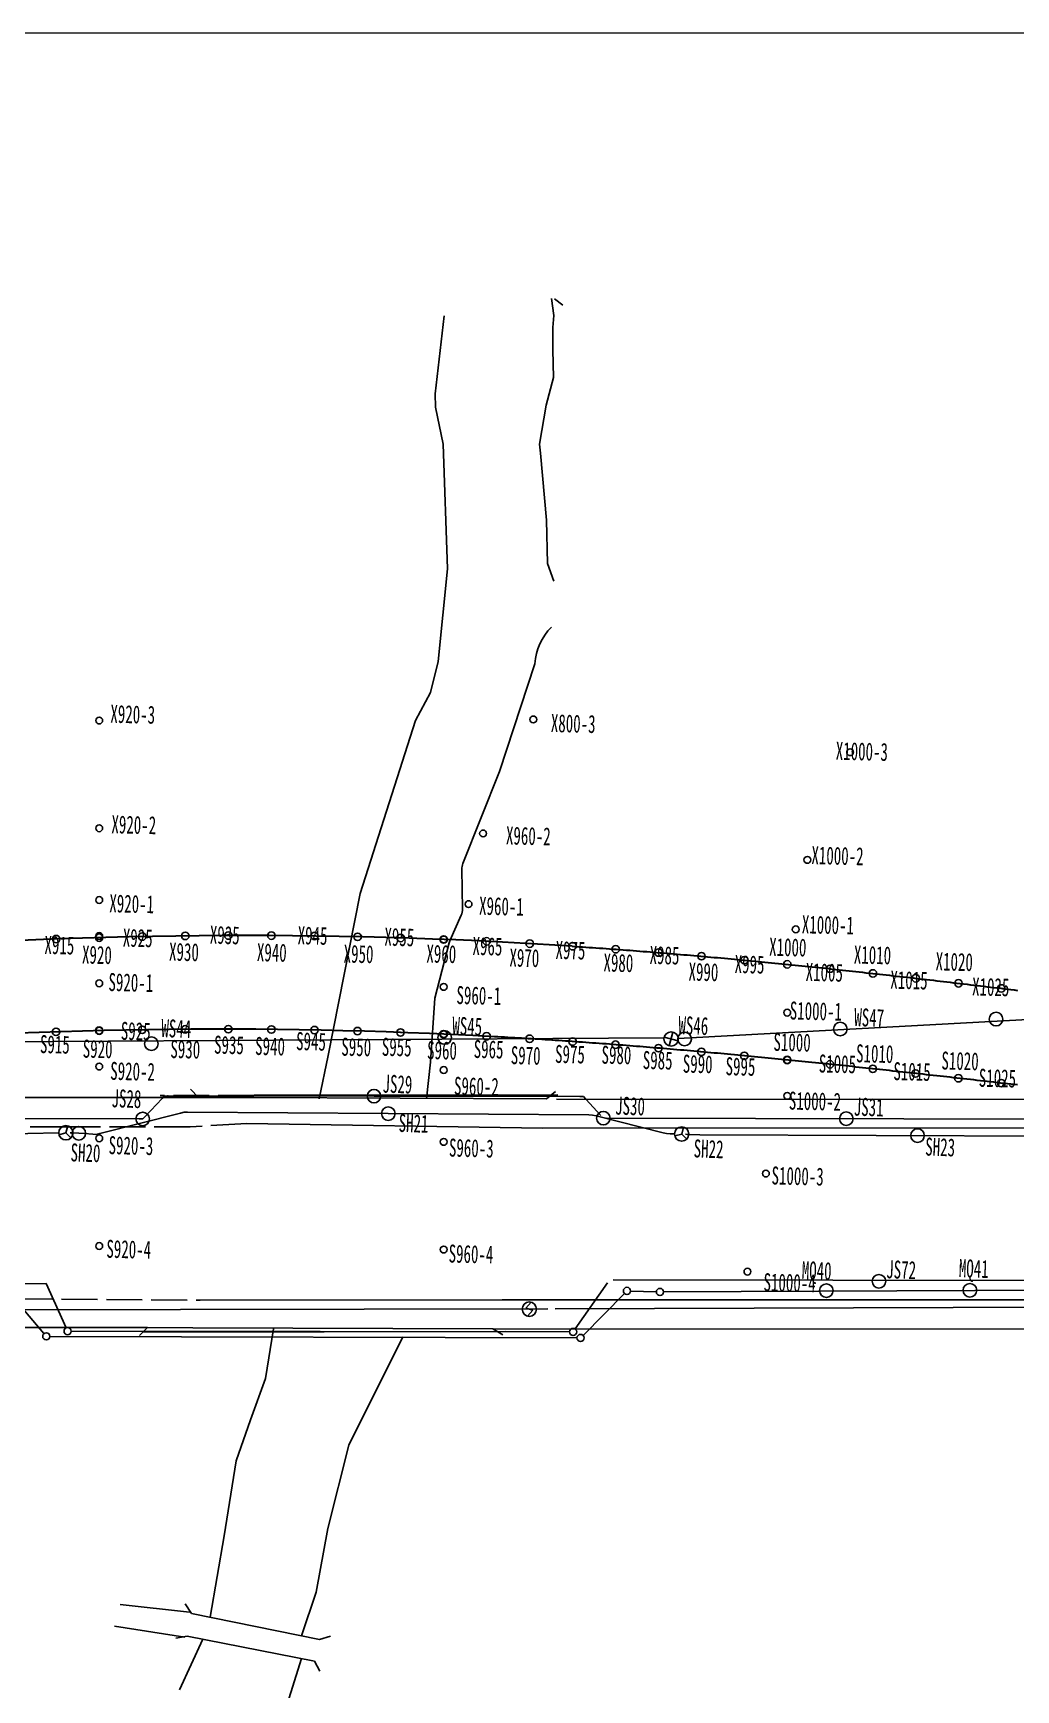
# Model space of a CAD drawing. Header units: inches. Extents: x 0 to 606, y 0 to 141.
# Drawn here: x 444 to 498.7, y 48.3 to 140.6 of the extents above; entities that cross this region are included whole.
import ezdxf
from ezdxf.enums import TextEntityAlignment as Align

# ---------------------------------------------------------------- set-up
doc = ezdxf.new("R2010")
doc.units = ezdxf.units.IN
doc.header["$MEASUREMENT"] = 0
for name, pattern in [('CENTER2', [1.125, 0.75, -0.125, 0.125, -0.125]), ('CONTINOUS', [0]), ('DASH4', [2.5, 2, -0.5]), ('DASH8', [5, 4, -1])]:
    doc.linetypes.add(name, pattern=pattern)
for name, color, linetype in [('地表沉降（上行线）', 7, 'CENTER2'), ('地表沉降（下行线）', 7, 'CENTER2'), ('管线沉降（上水）', 7, 'CENTER2'), ('管线沉降（上话）', 7, 'CENTER2'), ('管线沉降（污水）', 7, 'CENTER2'), ('管线沉降（煤气）', 7, 'CENTER2')]:
    doc.layers.add(name, color=color, linetype=linetype)
doc.styles.add('宋体', font='', dxfattribs={"width": 0.72, "height": 1})
doc.styles.get('宋体').set_extended_font_data('SimSun')

msp = doc.modelspace()

# ---------------------------------------------------------------- linework, layer by layer
at = {"lineweight": 9, "ltscale": 0.5}
msp.add_line((605.692, 140.648), (0, 140.648), dxfattribs=at)
at = {"color": 253, "linetype": 'Continuous'}
for p, q in [((472.983, 124.912), (472.85, 125.857)), ((466.875, 124.898), (466.372, 120.549)), ((472.92, 124.243), (472.983, 124.912)), ((472.932, 122.997), (472.92, 124.243)), ((472.972, 121.47), (472.932, 122.997)), ((472.556, 119.912), (472.972, 121.47)), ((466.372, 120.549), (466.386, 119.81)), ((466.386, 119.81), (466.811, 117.745)), ((472.181, 117.744), (472.556, 119.912)), ((414.529, 81.319), (453.189, 81.357)), ((452.733, 81.806), (453.189, 81.357)), ((453.189, 81.357), (456.256, 81.357)), ((414.627, 68.508), (450.343, 68.539)), ((449.894, 68.082), (450.343, 68.539)), ((450.343, 68.539), (452.873, 68.517))]:
    msp.add_line(p, q, dxfattribs=at)
at = {"color": 253}
for p, q in [((473.025, 125.853), (473.489, 125.486)), ((467.06, 110.807), (466.811, 117.745)), ((472.181, 117.744), (472.234, 117.247)), ((472.234, 117.247), (472.576, 113.517)), ((472.576, 113.517), (472.629, 111.094)), ((466.543, 105.639), (467.06, 110.807)), ((472.629, 111.094), (472.978, 110.118)), ((466.102, 103.909), (466.543, 105.639)), ((471.93, 105.512), (469.95, 99.503)), ((465.281, 102.347), (466.102, 103.909)), ((462.186, 92.716), (465.281, 102.347)), ((469.95, 99.503), (467.915, 94.379)), ((467.858, 94.072), (467.892, 91.846)), ((460.404, 83.692), (462.186, 92.716)), ((467.824, 91.51), (467.191, 90.083)), ((467.149, 89.961), (466.347, 86.891)), ((466.347, 86.891), (466.116, 83.322)), ((459.906, 81.279), (460.404, 83.692)), ((466.116, 83.322), (465.886, 81.275)), ((472.579, 81.271), (456.256, 81.357)), ((456.286, 81.472), (473.202, 81.493)), ((472.579, 81.271), (473.075, 81.676)), ((526.953, 81.228), (473.133, 81.266)), ((472.351, 79.643), (455.873, 79.904)), ((526.466, 79.659), (472.351, 79.643)), ((453.277, 70.05), (470.104, 70.073)), ((470.104, 70.073), (525.744, 70.067)), ((470.305, 68.313), (450.069, 68.282)), ((469.585, 68.462), (452.873, 68.517)), ((457.365, 68.463), (456.913, 65.698)), ((469.585, 68.462), (470.134, 68.134)), ((526.936, 68.443), (469.585, 68.462)), ((456.913, 65.698), (456.075, 63.4)), ((456.075, 63.4), (455.278, 61.114)), ((455.278, 61.114), (454.61, 56.928)), ((454.61, 56.928), (453.825, 52.393)), ((452.791, 52.604), (452.445, 53.143)), ((448.493, 51.892), (452.417, 51.277)), ((452.791, 52.604), (459.924, 51.151)), ((452.547, 51.335), (451.916, 51.228)), ((453.426, 51.164), (452.119, 48.348)), ((459.64, 49.956), (452.547, 51.335)), ((459.924, 51.151), (460.535, 51.342)), ((459.64, 49.956), (459.948, 49.395))]:
    msp.add_line(p, q, dxfattribs=at)
at = {"color": 150, "linetype": 'CONTINOUS', "lineweight": 30}
for p, q in [((474.011, 89.778), (474.2, 89.766)), ((474.2, 89.766), (474.388, 89.753)), ((474.388, 89.753), (474.577, 89.74)), ((474.577, 89.74), (474.765, 89.728)), ((474.765, 89.728), (474.954, 89.715)), ((474.954, 89.715), (475.142, 89.702)), ((475.142, 89.702), (475.331, 89.689)), ((475.331, 89.689), (475.519, 89.676)), ((475.519, 89.676), (475.707, 89.662)), ((475.707, 89.662), (475.896, 89.649)), ((475.896, 89.649), (476.084, 89.635)), ((476.084, 89.635), (476.273, 89.621)), ((476.273, 89.621), (476.461, 89.608)), ((476.461, 89.608), (476.649, 89.594)), ((476.649, 89.594), (476.838, 89.579)), ((476.838, 89.579), (477.026, 89.565)), ((477.026, 89.565), (477.214, 89.551)), ((477.214, 89.551), (477.403, 89.537)), ((477.403, 89.537), (477.591, 89.522)), ((477.591, 89.522), (477.779, 89.507)), ((477.779, 89.507), (477.968, 89.493)), ((477.968, 89.493), (478.156, 89.478)), ((478.156, 89.478), (478.344, 89.463)), ((478.344, 89.463), (478.533, 89.448)), ((478.533, 89.448), (478.721, 89.432)), ((478.721, 89.432), (478.909, 89.417)), ((478.909, 89.417), (479.097, 89.402)), ((479.097, 89.402), (479.286, 89.386)), ((479.286, 89.386), (479.474, 89.371)), ((479.474, 89.371), (479.662, 89.355)), ((479.662, 89.355), (479.85, 89.339)), ((479.85, 89.339), (480.039, 89.323)), ((480.039, 89.323), (480.227, 89.307)), ((480.227, 89.307), (480.415, 89.291)), ((480.415, 89.291), (480.603, 89.275)), ((480.603, 89.275), (480.791, 89.258)), ((480.791, 89.258), (480.979, 89.242)), ((480.979, 89.242), (481.168, 89.225)), ((481.168, 89.225), (481.356, 89.208)), ((481.356, 89.208), (481.544, 89.192)), ((481.544, 89.192), (481.732, 89.175)), ((481.732, 89.175), (481.92, 89.158)), ((481.92, 89.158), (482.108, 89.141)), ((482.108, 89.141), (482.296, 89.124)), ((482.296, 89.124), (482.485, 89.106)), ((482.485, 89.106), (482.673, 89.089)), ((482.673, 89.089), (482.861, 89.072)), ((482.861, 89.072), (483.049, 89.054)), ((483.049, 89.054), (483.237, 89.036)), ((483.237, 89.036), (483.425, 89.019)), ((483.425, 89.019), (483.613, 89.001)), ((483.613, 89.001), (483.801, 88.983)), ((483.801, 88.983), (483.989, 88.965)), ((483.989, 88.965), (484.177, 88.947)), ((484.177, 88.947), (484.365, 88.929)), ((484.365, 88.929), (484.553, 88.91)), ((484.553, 88.91), (484.741, 88.892)), ((484.741, 88.892), (484.929, 88.874)), ((484.929, 88.874), (485.117, 88.855)), ((485.117, 88.855), (485.305, 88.836)), ((485.305, 88.836), (485.493, 88.818)), ((485.493, 88.818), (485.681, 88.799)), ((485.681, 88.799), (485.869, 88.78)), ((485.869, 88.78), (486.057, 88.761)), ((486.057, 88.761), (486.245, 88.742)), ((486.245, 88.742), (486.433, 88.723)), ((486.433, 88.723), (486.621, 88.704)), ((486.621, 88.704), (486.808, 88.685)), ((486.808, 88.685), (486.996, 88.665)), ((486.996, 88.665), (487.184, 88.646)), ((487.184, 88.646), (487.372, 88.626)), ((487.372, 88.626), (487.56, 88.607)), ((487.56, 88.607), (487.748, 88.587)), ((487.748, 88.587), (487.936, 88.567)), ((487.936, 88.567), (488.124, 88.548)), ((488.124, 88.548), (488.311, 88.528)), ((488.311, 88.528), (488.499, 88.508)), ((488.499, 88.508), (488.687, 88.488)), ((488.687, 88.488), (488.875, 88.468)), ((488.875, 88.468), (489.063, 88.447)), ((489.063, 88.447), (489.25, 88.427)), ((489.25, 88.427), (489.438, 88.407)), ((489.438, 88.407), (489.626, 88.386)), ((489.626, 88.386), (489.814, 88.366)), ((489.814, 88.366), (490.002, 88.346)), ((490.002, 88.346), (490.189, 88.325)), ((490.189, 88.325), (490.377, 88.304)), ((490.377, 88.304), (490.565, 88.284)), ((490.565, 88.284), (490.753, 88.263)), ((490.753, 88.263), (490.94, 88.242)), ((490.94, 88.242), (491.128, 88.221)), ((491.128, 88.221), (491.316, 88.2)), ((491.316, 88.2), (491.504, 88.179)), ((491.504, 88.179), (491.691, 88.158)), ((491.691, 88.158), (491.879, 88.137)), ((491.879, 88.137), (492.067, 88.116)), ((492.067, 88.116), (492.254, 88.094)), ((492.254, 88.094), (492.442, 88.073)), ((492.442, 88.073), (492.63, 88.052)), ((492.63, 88.052), (492.817, 88.03)), ((492.817, 88.03), (493.005, 88.009)), ((493.005, 88.009), (493.193, 87.987)), ((493.193, 87.987), (493.38, 87.966)), ((493.38, 87.966), (493.568, 87.944)), ((493.568, 87.944), (493.756, 87.922)), ((493.756, 87.922), (493.943, 87.9)), ((493.943, 87.9), (494.131, 87.879)), ((494.131, 87.879), (494.318, 87.857)), ((494.318, 87.857), (494.506, 87.835)), ((494.506, 87.835), (494.694, 87.813)), ((494.694, 87.813), (494.881, 87.791)), ((494.881, 87.791), (495.069, 87.769)), ((495.069, 87.769), (495.256, 87.747)), ((495.256, 87.747), (495.444, 87.724)), ((495.444, 87.724), (495.632, 87.702)), ((495.632, 87.702), (495.819, 87.68)), ((495.819, 87.68), (496.007, 87.658)), ((496.007, 87.658), (496.194, 87.635)), ((496.194, 87.635), (496.382, 87.613)), ((496.382, 87.613), (496.569, 87.591)), ((496.569, 87.591), (496.757, 87.568)), ((496.757, 87.568), (496.945, 87.546)), ((496.945, 87.546), (497.132, 87.523)), ((497.132, 87.523), (497.32, 87.5)), ((497.32, 87.5), (497.507, 87.478)), ((497.507, 87.478), (497.695, 87.455)), ((497.695, 87.455), (497.882, 87.432)), ((497.882, 87.432), (498.07, 87.41)), ((498.07, 87.41), (498.257, 87.387)), ((498.257, 87.387), (498.445, 87.364)), ((498.445, 87.364), (498.632, 87.341)), ((498.632, 87.341), (498.82, 87.318)), ((469.858, 84.726), (469.67, 84.736)), ((470.047, 84.715), (469.858, 84.726)), ((470.236, 84.705), (470.047, 84.715)), ((470.424, 84.694), (470.236, 84.705)), ((470.613, 84.683), (470.424, 84.694)), ((470.801, 84.672), (470.613, 84.683)), ((470.99, 84.661), (470.801, 84.672)), ((471.179, 84.65), (470.99, 84.661)), ((471.367, 84.638), (471.179, 84.65)), ((471.556, 84.627), (471.367, 84.638)), ((471.744, 84.615), (471.556, 84.627)), ((471.933, 84.603), (471.744, 84.615)), ((472.121, 84.592), (471.933, 84.603)), ((472.31, 84.58), (472.121, 84.592)), ((472.498, 84.568), (472.31, 84.58)), ((472.687, 84.555), (472.498, 84.568)), ((472.875, 84.543), (472.687, 84.555)), ((473.064, 84.531), (472.875, 84.543)), ((473.252, 84.518), (473.064, 84.531)), ((473.441, 84.505), (473.252, 84.518)), ((473.629, 84.493), (473.441, 84.505)), ((473.817, 84.48), (473.629, 84.493)), ((474.006, 84.467), (473.817, 84.48)), ((474.194, 84.453), (474.006, 84.467)), ((474.383, 84.44), (474.194, 84.453)), ((474.571, 84.427), (474.383, 84.44)), ((474.76, 84.413), (474.571, 84.427)), ((474.948, 84.4), (474.76, 84.413)), ((475.136, 84.386), (474.948, 84.4)), ((475.325, 84.372), (475.136, 84.386)), ((475.513, 84.359), (475.325, 84.372)), ((475.702, 84.345), (475.513, 84.359)), ((475.89, 84.331), (475.702, 84.345)), ((476.078, 84.316), (475.89, 84.331)), ((476.267, 84.302), (476.078, 84.316)), ((476.455, 84.288), (476.267, 84.302)), ((476.643, 84.273), (476.455, 84.288)), ((476.832, 84.259), (476.643, 84.273)), ((477.02, 84.244), (476.832, 84.259)), ((477.208, 84.229), (477.02, 84.244)), ((477.397, 84.214), (477.208, 84.229)), ((477.585, 84.199), (477.397, 84.214)), ((477.773, 84.184), (477.585, 84.199)), ((477.961, 84.169), (477.773, 84.184)), ((478.15, 84.154), (477.961, 84.169)), ((478.338, 84.138), (478.15, 84.154)), ((478.526, 84.123), (478.338, 84.138)), ((478.714, 84.107), (478.526, 84.123)), ((478.903, 84.091), (478.714, 84.107)), ((479.091, 84.076), (478.903, 84.091)), ((479.279, 84.06), (479.091, 84.076)), ((479.467, 84.044), (479.279, 84.06)), ((479.656, 84.028), (479.467, 84.044)), ((479.844, 84.012), (479.656, 84.028)), ((480.032, 83.996), (479.844, 84.012)), ((480.22, 83.979), (480.032, 83.996)), ((480.408, 83.963), (480.22, 83.979)), ((480.596, 83.946), (480.408, 83.963)), ((480.785, 83.93), (480.596, 83.946)), ((480.973, 83.913), (480.785, 83.93)), ((481.161, 83.896), (480.973, 83.913)), ((481.349, 83.88), (481.161, 83.896)), ((481.537, 83.863), (481.349, 83.88)), ((481.725, 83.846), (481.537, 83.863)), ((481.913, 83.829), (481.725, 83.846)), ((482.102, 83.812), (481.913, 83.829)), ((482.29, 83.794), (482.102, 83.812)), ((482.478, 83.777), (482.29, 83.794)), ((482.666, 83.76), (482.478, 83.777)), ((482.854, 83.742), (482.666, 83.76)), ((483.042, 83.725), (482.854, 83.742)), ((483.23, 83.707), (483.042, 83.725)), ((483.418, 83.689), (483.23, 83.707)), ((483.606, 83.672), (483.418, 83.689)), ((483.794, 83.654), (483.606, 83.672)), ((483.982, 83.636), (483.794, 83.654)), ((484.17, 83.618), (483.982, 83.636)), ((484.358, 83.6), (484.17, 83.618)), ((484.546, 83.582), (484.358, 83.6)), ((484.734, 83.564), (484.546, 83.582)), ((484.922, 83.545), (484.734, 83.564)), ((485.11, 83.527), (484.922, 83.545)), ((485.298, 83.509), (485.11, 83.527)), ((485.486, 83.49), (485.298, 83.509)), ((485.674, 83.471), (485.486, 83.49)), ((485.862, 83.453), (485.674, 83.471)), ((486.05, 83.434), (485.862, 83.453)), ((486.238, 83.415), (486.05, 83.434)), ((486.426, 83.397), (486.238, 83.415)), ((486.614, 83.378), (486.426, 83.397)), ((486.802, 83.359), (486.614, 83.378)), ((486.99, 83.34), (486.802, 83.359)), ((487.178, 83.321), (486.99, 83.34)), ((487.366, 83.302), (487.178, 83.321)), ((487.554, 83.282), (487.366, 83.302)), ((487.742, 83.263), (487.554, 83.282)), ((487.929, 83.244), (487.742, 83.263)), ((488.117, 83.225), (487.929, 83.244)), ((488.305, 83.205), (488.117, 83.225)), ((488.493, 83.186), (488.305, 83.205)), ((488.681, 83.166), (488.493, 83.186)), ((488.869, 83.147), (488.681, 83.166)), ((489.057, 83.127), (488.869, 83.147)), ((489.245, 83.107), (489.057, 83.127)), ((489.432, 83.087), (489.245, 83.107)), ((489.62, 83.068), (489.432, 83.087)), ((489.808, 83.048), (489.62, 83.068)), ((489.996, 83.028), (489.808, 83.048)), ((490.184, 83.008), (489.996, 83.028)), ((490.372, 82.988), (490.184, 83.008)), ((490.559, 82.968), (490.372, 82.988)), ((490.747, 82.948), (490.559, 82.968)), ((490.935, 82.928), (490.747, 82.948)), ((491.123, 82.907), (490.935, 82.928)), ((491.311, 82.887), (491.123, 82.907)), ((491.498, 82.867), (491.311, 82.887)), ((491.686, 82.847), (491.498, 82.867)), ((491.874, 82.826), (491.686, 82.847)), ((492.062, 82.806), (491.874, 82.826)), ((492.25, 82.785), (492.062, 82.806)), ((492.437, 82.765), (492.25, 82.785)), ((492.625, 82.744), (492.437, 82.765)), ((492.813, 82.724), (492.625, 82.744)), ((493.001, 82.703), (492.813, 82.724)), ((493.188, 82.682), (493.001, 82.703)), ((493.376, 82.662), (493.188, 82.682)), ((493.564, 82.641), (493.376, 82.662)), ((493.752, 82.62), (493.564, 82.641)), ((493.939, 82.599), (493.752, 82.62)), ((494.127, 82.578), (493.939, 82.599)), ((494.315, 82.558), (494.127, 82.578)), ((494.503, 82.537), (494.315, 82.558)), ((494.69, 82.516), (494.503, 82.537)), ((494.878, 82.495), (494.69, 82.516)), ((495.066, 82.474), (494.878, 82.495)), ((495.253, 82.453), (495.066, 82.474)), ((495.441, 82.431), (495.253, 82.453)), ((495.629, 82.41), (495.441, 82.431)), ((495.817, 82.389), (495.629, 82.41)), ((496.004, 82.368), (495.817, 82.389)), ((496.192, 82.347), (496.004, 82.368)), ((496.38, 82.326), (496.192, 82.347)), ((496.567, 82.304), (496.38, 82.326)), ((496.755, 82.283), (496.567, 82.304)), ((496.943, 82.262), (496.755, 82.283)), ((497.13, 82.24), (496.943, 82.262)), ((497.318, 82.219), (497.13, 82.24)), ((497.506, 82.198), (497.318, 82.219)), ((497.693, 82.176), (497.506, 82.198)), ((497.881, 82.155), (497.693, 82.176)), ((498.069, 82.133), (497.881, 82.155)), ((498.256, 82.112), (498.069, 82.133)), ((498.444, 82.09), (498.256, 82.112)), ((498.632, 82.069), (498.444, 82.09)), ((498.819, 82.047), (498.632, 82.069))]:
    msp.add_line(p, q, dxfattribs=at)
at = {"extrusion": (1.25251e-05, -1.70425e-08, 1)}
for p, q in [((479.918, 84.633, -0.006), (538.92, 87.869, -0.007)), ((479.621, 84.998, 1.584), (479.417, 84.224, 1.584)), ((479.124, 84.672, 1.584), (431.556, 84.38, 1.585)), ((479.132, 84.713, 1.584), (479.906, 84.509, 1.584)), ((450.208, 80.3, -0.006), (451.155, 81.302, -0.006)), ((451.155, 81.302, -0.006), (451.27, 81.431, -0.006)), ((451.27, 81.431, -0.006), (451.45, 81.451, -0.006)), ((451.45, 81.451, -0.006), (451.493, 81.447, -0.006)), ((451.493, 81.447, -0.006), (474.431, 81.403, -0.006)), ((474.431, 81.403, -0.006), (474.631, 81.403, -0.006)), ((474.631, 81.403, -0.006), (474.767, 81.255, -0.006)), ((474.767, 81.255, -0.006), (475.605, 80.347, -0.006)), ((447.688, 79.345, -0.006), (452.182, 80.479, -0.006)), ((452.182, 80.479, -0.006), (452.376, 80.528, 3.02)), ((452.376, 80.528, 3.02), (452.576, 80.526, -0.006)), ((452.576, 80.526, -0.006), (474.939, 80.375, -0.006)), ((474.939, 80.375, -0.006), (475.139, 80.374, 2.816)), ((475.139, 80.374, 2.816), (475.333, 80.325, -0.006)), ((475.333, 80.325, -0.006), (479.078, 79.384, -0.006)), ((432.922, 80.218, -0.005), (449.871, 80.156, -0.006)), ((445.792, 79.383, 2.578), (445.406, 79.277, 2.578)), ((445.894, 79.769, 2.578), (445.792, 79.383, 2.578)), ((445.792, 79.383, 2.578), (446.076, 79.101, 2.578)), ((446.192, 79.377, -0.006), (446.034, 79.379, -0.006)), ((449.871, 80.156, -0.006), (450.071, 80.155, 2.87)), ((450.071, 80.155, 2.87), (450.208, 80.3, -0.006)), ((475.94, 80.199, -0.006), (502.614, 80.138, -0.006)), ((479.262, 79.343, -0.006), (479.078, 79.384, -0.006)), ((480.209, 79.701, 2.52), (480.107, 79.315, 2.52)), ((432.082, 79.112, -0.005), (445.392, 79.376, -0.006)), ((446.192, 79.377, -0.006), (446.833, 79.344, -0.006)), ((446.833, 79.344, -0.006), (447.294, 79.31, -0.006)), ((447.294, 79.31, -0.006), (447.494, 79.296, 2.647)), ((447.494, 79.296, 2.647), (447.688, 79.345, -0.006)), ((479.472, 79.33, -0.006), (479.262, 79.343, -0.006)), ((479.472, 79.33, -0.006), (479.707, 79.324, -0.006)), ((480.107, 79.315, 2.52), (479.721, 79.209, 2.52)), ((480.107, 79.315, 2.52), (480.391, 79.033, 2.52)), ((480.507, 79.289, -0.006), (480.317, 79.301, -0.006)), ((481.116, 79.275, -0.006), (480.412, 79.295, -0.006)), ((481.116, 79.275, -0.006), (505.382, 79.186, -0.006)), ((476.281, 71.185, -0.006), (519.477, 71.12, -0.006)), ((432.447, 70.897, -0.005), (444.687, 70.984, -0.006)), ((442.733, 70.378, -0.006), (444.571, 68.196, -0.006)), ((444.687, 70.984, -0.006), (445.803, 68.513, -0.006)), ((474.171, 68.453, -0.006), (475.967, 71.021, -0.006)), ((474.613, 68.098, -0.006), (476.916, 70.431, -0.006)), ((477.257, 70.568, -0.006), (478.695, 70.522, -0.006)), ((479.095, 70.517, -0.006), (525.998, 70.728, -0.007)), ((432.504, 69.514, -0.005), (472.649, 69.569, -0.006)), ((471.716, 69.945, -0.006), (471.421, 69.609, -0.006)), ((471.421, 69.609, -0.006), (471.807, 69.507, -0.006)), ((471.807, 69.507, -0.006), (471.512, 69.171, -0.006)), ((473.049, 69.57, -0.006), (501.297, 69.668, -0.006)), ((446.087, 68.331, -0.006), (473.857, 68.289, -0.006)), ((444.9, 68.043, -0.006), (474.272, 67.956, -0.006))]:
    msp.add_line(p, q, dxfattribs=at)
at = {"color": 253, "linetype": 'DASH4'}
for p, q in [((456.284, 81.464), (451.049, 81.458)), ((445.795, 79.718), (428.862, 79.689)), ((452.72, 79.724), (445.795, 79.718)), ((455.873, 79.904), (452.72, 79.724)), ((415.549, 70.382), (453.277, 70.05))]:
    msp.add_line(p, q, dxfattribs=at)
at = {"color": 253, "ltscale": 0.5}
for p, q in [((464.56, 68.022), (461.558, 61.977)), ((461.558, 61.977), (460.384, 57.337)), ((460.384, 57.337), (459.742, 53.782)), ((459.742, 53.782), (458.912, 51.357)), ((458.926, 50.095), (454.319, 35.619))]:
    msp.add_line(p, q, dxfattribs=at)
at = {"color": 253, "linetype": 'DASH8'}
msp.add_line((452.679, 52.675), (448.812, 53.1), dxfattribs=at)
at = {"ltscale": 0.5}
for centre, radius in [((447.649, 102.351), 0.191), ((471.835, 102.413), 0.191), ((489.493, 100.587), 0.191), ((447.649, 96.351), 0.191), ((469.04, 96.06), 0.191), ((487.11, 94.588), 0.191), ((447.649, 92.351), 0.191), ((468.229, 92.124), 0.191), ((447.647, 90.255), 0.208), ((447.649, 90.351), 0.191), ((450.046, 90.314), 0.208), ((452.445, 90.353), 0.208), ((454.845, 90.371), 0.208), ((457.245, 90.369), 0.208), ((459.645, 90.346), 0.208), ((462.045, 90.302), 0.208), ((486.463, 90.717), 0.191), ((445.248, 90.175), 0.208), ((464.444, 90.238), 0.208), ((466.843, 90.154), 0.208), ((466.844, 90.153), 0.191), ((469.24, 90.049), 0.208), ((471.637, 89.923), 0.208), ((474.032, 89.777), 0.208), ((476.427, 89.61), 0.208), ((478.819, 89.424), 0.208), ((481.211, 89.221), 0.208), ((483.601, 89.002), 0.208), ((485.989, 88.768), 0.208), ((488.377, 88.521), 0.208), ((447.649, 87.711), 0.191), ((466.844, 87.513), 0.191), ((490.763, 88.262), 0.208), ((493.147, 87.992), 0.208), ((495.531, 87.714), 0.208), ((497.914, 87.428), 0.208), ((485.988, 86.077), 0.191), ((445.244, 85.007), 0.208), ((447.643, 85.075), 0.208), ((447.649, 85.076), 0.191), ((450.043, 85.122), 0.208), ((452.443, 85.149), 0.208), ((454.843, 85.155), 0.208), ((457.243, 85.141), 0.208), ((459.642, 85.106), 0.208), ((462.042, 85.05), 0.208), ((464.44, 84.974), 0.208), ((466.839, 84.877), 0.208), ((466.844, 84.878), 0.191), ((469.236, 84.76), 0.208), ((471.632, 84.622), 0.208), ((474.027, 84.465), 0.208), ((476.42, 84.29), 0.208), ((478.813, 84.099), 0.208), ((481.204, 83.893), 0.208), ((447.649, 83.076), 0.191), ((483.594, 83.673), 0.208), ((485.982, 83.441), 0.208), ((485.988, 83.442), 0.191), ((488.37, 83.198), 0.208), ((490.757, 82.947), 0.208), ((466.844, 82.878), 0.191), ((493.143, 82.687), 0.208), ((495.528, 82.422), 0.208), ((497.913, 82.151), 0.208), ((485.988, 81.442), 0.191), ((447.649, 79.076), 0.191), ((466.844, 78.878), 0.191), ((484.798, 77.113), 0.191), ((447.649, 73.076), 0.191), ((466.844, 72.878), 0.191), ((483.771, 71.647), 0.191)]:
    msp.add_circle(centre, radius, dxfattribs=at)
at = {"ltscale": 3, "extrusion": (1.25251e-05, -1.70425e-08, 1)}
for centre in [(497.623, 85.717, -7.077), (466.899, 84.69, 2.796), (480.266, 84.608, 2.796), (488.944, 85.163, -2.14), (450.555, 84.347, 1.206)]:
    msp.add_circle(centre, 0.378, dxfattribs=at)
at = {"extrusion": (1.25251e-05, -1.70425e-08, 1)}
for centre, radius in [((479.519, 84.611, 1.59), 0.4), ((462.962, 81.425, 0), 0.378), ((450.071, 80.155, 2.876), 0.378), ((463.758, 80.451, 0), 0.378), ((475.74, 80.2, 2.781), 0.378), ((489.277, 80.168, 0), 0.378), ((445.792, 79.383, 2.584), 0.4), ((446.512, 79.36, 0), 0.378), ((480.107, 79.315, 2.526), 0.4), ((493.249, 79.23, 0), 0.378), ((491.099, 71.111, -2.947), 0.378), ((477.057, 70.574, 2.616), 0.2), ((478.895, 70.516, 2.574), 0.2), ((488.167, 70.59, 0), 0.378), ((496.167, 70.61, 0), 0.378), ((471.614, 69.558, 0), 0.4), ((445.887, 68.331, 0), 0.2), ((474.057, 68.289, 0), 0.2), ((444.7, 68.043, 0), 0.2), ((474.472, 67.955, 0), 0.2)]:
    msp.add_circle(centre, radius, dxfattribs=at)
at = {"color": 253}
for centre, radius, start, end in [((475.092, 105.322), 3.168, 135.23045, 176.5529), ((468.658, 94.084), 0.8, 158.33557, 180.87299), ((467.092, 91.834), 0.8, 336.10508, 0.87299), ((467.923, 89.759), 0.8, 156.10508, 165.36849)]:
    msp.add_arc(centre, radius, start, end, dxfattribs=at)
at = {"color": 150, "linetype": 'CONTINOUS', "lineweight": 30}
for centre, start in [((455.772, -189.627), 86.26515), ((454.358, -194.845), 86.86517)]:
    msp.add_arc(centre, 280, start, 94.77871, dxfattribs=at)

# ---------------------------------------------------------------- texts
at = {"layer": '地表沉降（上行线）', "color": 7, "linetype": 'Continuous', "style": '宋体', "width": 0.61}
for s, p in [('S920-1', (448.167, 87.785)), ('S960-1', (467.56, 87.06)), ('S1000-1', (486.132, 86.198)), ('S925', (448.855, 85.065)), ('S945', (458.624, 84.495)), ('S1000', (485.223, 84.452)), ('S915', (444.351, 84.328)), ('S920', (446.734, 84.072)), ('S930', (451.617, 84.052)), ('S935', (454.052, 84.296)), ('S940', (456.341, 84.225)), ('S950', (461.143, 84.18)), ('S955', (463.399, 84.175)), ('S960', (465.924, 83.993)), ('S965', (468.519, 84.057)), ('S970', (470.585, 83.712)), ('S975', (473.053, 83.781)), ('S980', (475.642, 83.737)), ('S1010', (489.828, 83.816)), ('S920-2', (448.265, 82.837)), ('S985', (477.94, 83.44)), ('S990', (480.17, 83.236)), ('S995', (482.555, 83.095)), ('S1005', (487.748, 83.246)), ('S1015', (491.907, 82.819)), ('S1020', (494.583, 83.411)), ('S960-2', (467.423, 82.002)), ('S1025', (496.665, 82.453)), ('S1000-2', (486.081, 81.178)), ('S920-3', (448.174, 78.698)), ('S960-3', (467.14, 78.561)), ('S1000-3', (485.116, 77.008)), ('S920-4', (448.051, 72.923)), ('S960-4', (467.122, 72.658)), ('S1000-4', (484.67, 71.064))]:
    msp.add_text(s, height=1, rotation=358.66959, dxfattribs=at).set_placement(p, align=Align.MIDDLE_LEFT)
at = {"layer": '地表沉降（下行线）', "color": 7, "linetype": 'Continuous', "style": '宋体', "width": 0.61}
for s, p in [('X920-3', (448.274, 102.729)), ('X800-3', (472.819, 102.213)), ('X1000-3', (488.695, 100.667)), ('X920-2', (448.332, 96.574)), ('X960-2', (470.318, 95.952)), ('X1000-2', (487.339, 94.853)), ('X920-1', (448.216, 92.172)), ('X960-1', (468.82, 92.034)), ('X1000-1', (486.804, 91)), ('X925', (448.967, 90.258)), ('X935', (453.816, 90.42)), ('X945', (458.71, 90.39)), ('X955', (463.545, 90.31)), ('X915', (444.601, 89.852)), ('X920', (446.693, 89.317)), ('X930', (451.543, 89.479)), ('X940', (456.437, 89.449)), ('X950', (461.272, 89.369)), ('X960', (465.884, 89.371)), ('X965', (468.455, 89.794)), ('X970', (470.51, 89.15)), ('X975', (473.081, 89.573)), ('X985', (478.322, 89.295)), ('X1000', (484.983, 89.749)), ('X1010', (489.702, 89.313)), ('X980', (475.751, 88.872)), ('X990', (480.49, 88.364)), ('X995', (483.061, 88.787)), ('X1005', (487.018, 88.348)), ('X1020', (494.258, 88.937)), ('X1015', (491.737, 87.912)), ('X1025', (496.292, 87.536))]:
    msp.add_text(s, height=1, rotation=358.66959, dxfattribs=at).set_placement(p, align=Align.MIDDLE_LEFT)
at = {"layer": '管线沉降（上水）', "extrusion": (1.25251e-05, -1.70425e-08, 1), "style": '宋体', "width": 0.61}
for s, p in [('JS29', (463.421, 81.625, 4.701)), ('JS28', (448.321, 80.812, 4.701)), ('JS30', (476.384, 80.401, 4.701)), ('JS31', (489.683, 80.343, 4.701)), ('JS72', (491.491, 71.283, 4.701))]:
    msp.add_text(s, height=1, rotation=358.10172, dxfattribs=at).set_placement(p)
at = {"layer": '管线沉降（上话）', "extrusion": (1.25251e-05, -1.70425e-08, 1), "style": '宋体', "width": 0.61}
for s, p in [('SH21', (464.321, 79.437, 3.146)), ('SH20', (446.039, 77.797, 3.146)), ('SH22', (480.761, 78.016, 3.146)), ('SH23', (493.666, 78.119, 3.146))]:
    msp.add_text(s, height=1, rotation=358.10172, dxfattribs=at).set_placement(p)
at = {"layer": '管线沉降（污水）', "extrusion": (1.25251e-05, -1.70425e-08, 1), "style": '宋体', "width": 0.61}
for s, p in [('WS45', (467.313, 84.85, 0.195)), ('WS46', (479.911, 84.884, 0.195)), ('WS47', (489.711, 85.329, 0.195)), ('WS44', (451.098, 84.718, 0.195))]:
    msp.add_text(s, height=1, rotation=358.10172, dxfattribs=at).set_placement(p)
at = {"layer": '管线沉降（煤气）', "extrusion": (1.25251e-05, -1.70425e-08, 1), "style": '宋体', "width": 0.61}
for s, p in [('MQ40', (486.785, 71.233, 6.603)), ('MQ41', (495.538, 71.348, 6.603))]:
    msp.add_text(s, height=1, rotation=358.10172, dxfattribs=at).set_placement(p)

doc.saveas('drawing.dxf')
